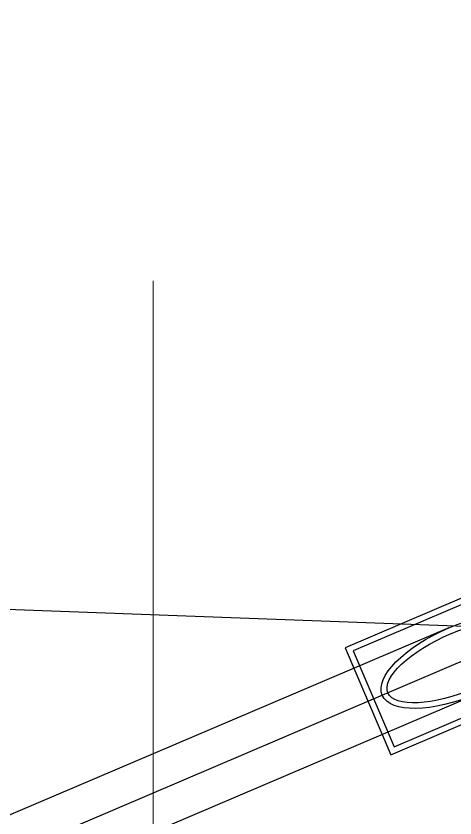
# Model space of a CAD drawing. Header units: inches. Extents: x 3312 to 5850, y 7905 to 11961.
# Drawn here: x 5716.85 to 5728.07, y 11289.6 to 11310.08 of the extents above; entities that cross this region are included whole.
import ezdxf

# ---------------------------------------------------------------- set-up
doc = ezdxf.new("R2010")
doc.units = ezdxf.units.IN
doc.header["$LTSCALE"] = 80
doc.header["$MEASUREMENT"] = 0
for name, pattern in [('CENTER2', [1.125, 0.75, -0.125, 0.125, -0.125]), ('HIDDEN', [0.375, 0.25, -0.125]), ('PHANTOM2', [1.25, 0.625, -0.125, 0.125, -0.125, 0.125, -0.125])]:
    doc.linetypes.add(name, pattern=pattern)
for name, color, linetype in [('BNDY', 7, 'PHANTOM2'), ('grid', 254, 'HIDDEN'), ('LOTLINE', 7, 'Continuous'), ('STORM', 250, 'Continuous'), ('STORM CL', 7, 'CENTER2'), ('STORM INLET', 250, 'Continuous')]:
    doc.layers.add(name, color=color, linetype=linetype)

msp = doc.modelspace()

# ---------------------------------------------------------------- linework, layer by layer
at = {"layer": 'BNDY'}
msp.add_line((4098.916, 11354.883), (5738.635, 11294.119), dxfattribs=at)
at = {"layer": 'grid', "color": 252, "linetype": 'HIDDEN', "lineweight": 0}
msp.add_line((5720.669, 8223.317), (5720.298, 11895.621), dxfattribs=at)
at = {"layer": 'LOTLINE'}
msp.add_line((5685.702, 11296.081), (5738.635, 11294.119), dxfattribs=at)
at = {"layer": 'STORM', "color": 5}
for p, q in [((5727.906, 11294.461), (5683.262, 11275.424)), ((5728.627, 11292.77), (5683.983, 11273.734))]:
    msp.add_line(p, q, dxfattribs=at)
at = {"layer": 'STORM CL', "color": 5, "flags": 128}
msp.add_lwpolyline([(5730.182, 11294.432), (5683.623, 11274.579), (5683.623, 11274.579, 0.141596), (5654.26, 11250.621), (5654.261, 11250.621), (5605.736, 11180.463), (5605.736, 11180.463, 0.14613), (5593.639, 11143.324), (5591.796, 11068.636), (5591.795, 11068.636, -0.21192), (5568.095, 11018.597)], format="xyb", dxfattribs=at)
at = {"layer": 'STORM INLET', "color": 5, "flags": 128}
for points in [[(5726.428, 11291.216), (5730.909, 11293.127), (5729.744, 11295.861), (5725.263, 11293.95)], [(5726.511, 11291.421), (5730.704, 11293.209), (5729.661, 11295.656), (5725.468, 11293.868)]]:
    msp.add_lwpolyline(points, close=True, dxfattribs=at)
at = {"layer": 'STORM INLET', "color": 5}
for major_axis, ratio in [((2.059, 0.878), 0.408128), ((1.915, 0.817), 0.36366)]:
    msp.add_ellipse((5728.267, 11293.615), major_axis=major_axis, ratio=ratio, dxfattribs=at)

doc.saveas('drawing.dxf')
